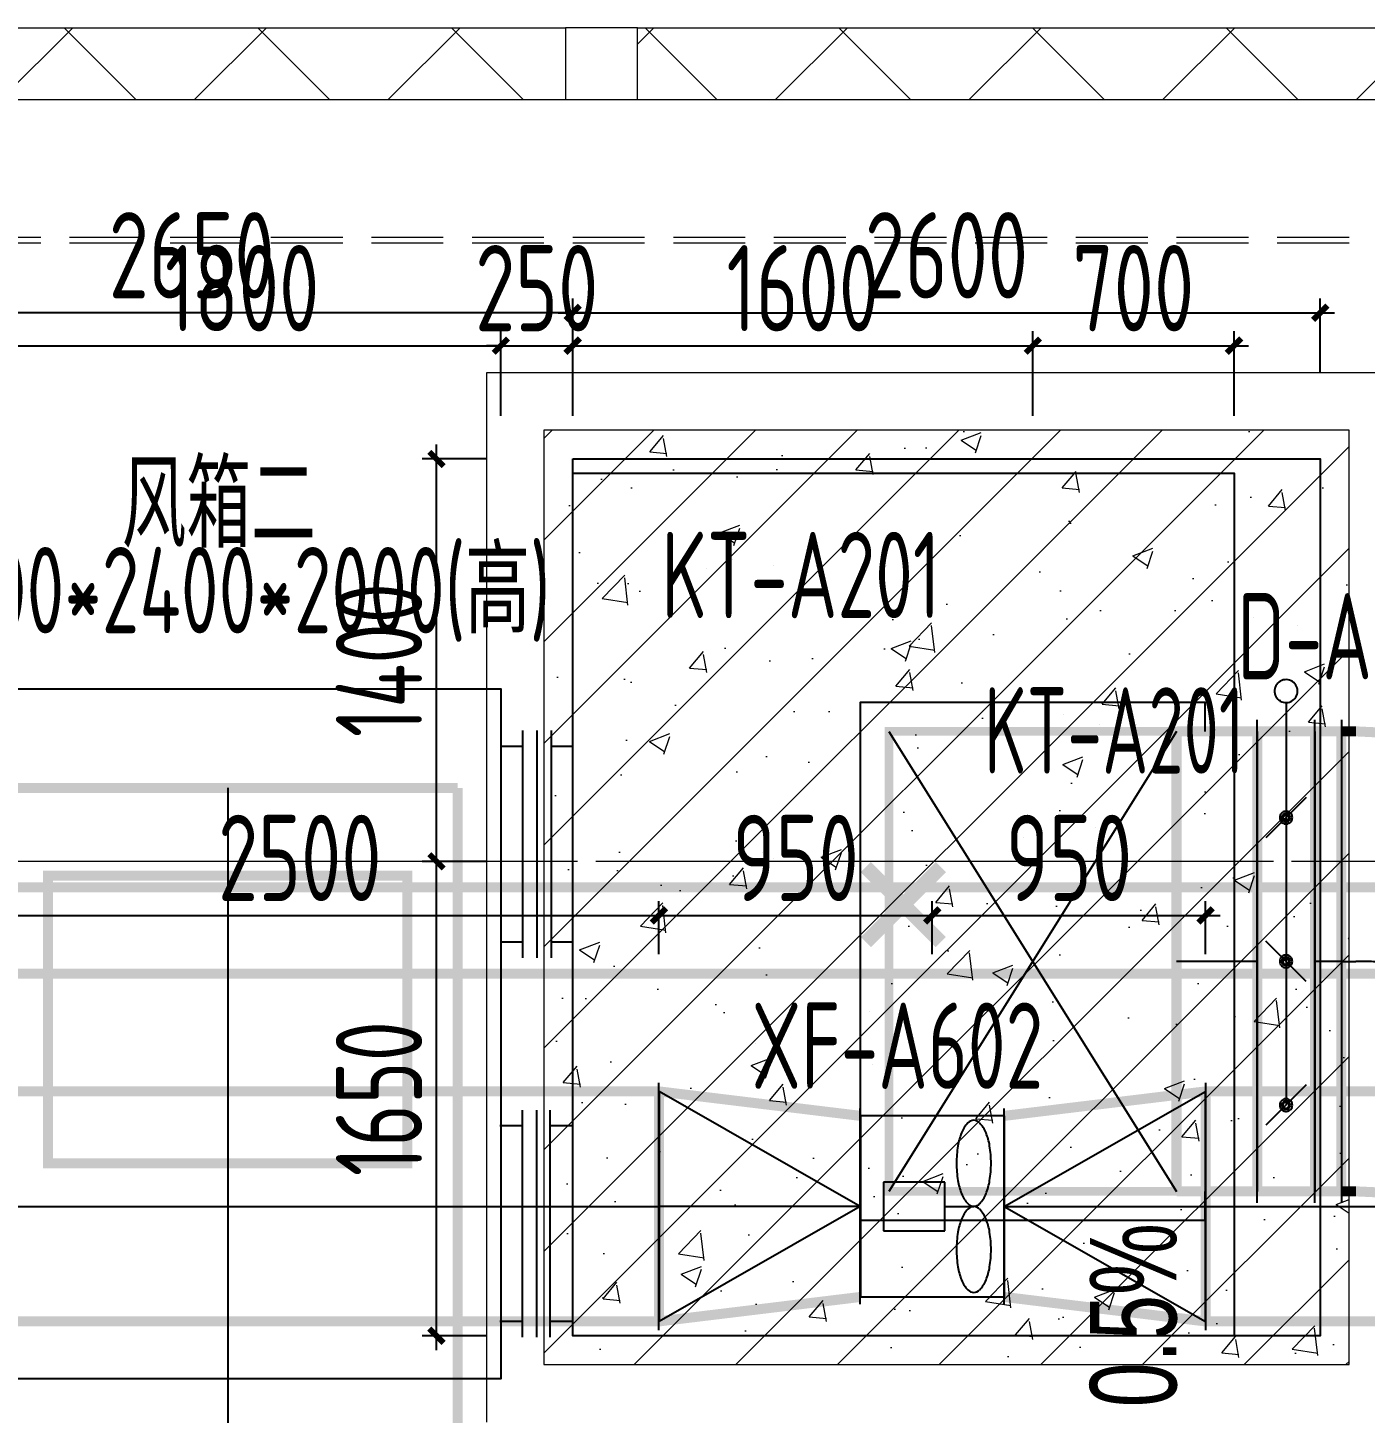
# Model space of a CAD drawing. Extents: x 4 to 13611208, y -605838 to 574722.
# Drawn here: x 13250002 to 13254654, y 202640 to 207460 of the extents above; entities that cross this region are included whole.
import ezdxf

# ---------------------------------------------------------------- set-up
doc = ezdxf.new("R2010")
doc.units = 0
doc.header["$LTSCALE"] = 1000
doc.header["$MEASUREMENT"] = 0
for name, pattern in [('CENTER2', [28.575, 19.05, -3.175, 3.175, -3.175]), ('DASH', [0.35, 0.25, -0.1]), ('DOTE', [2.42, 2, -0.2, 0.02, -0.2])]:
    doc.linetypes.add(name, pattern=pattern)
for name, color, linetype in [('DUCT-K-P中心线', 5, 'CENTER2'), ('DUCT-K-P标注', 7, 'Continuous'), ('DUCT-K-P管', 191, 'Continuous'), ('DUCT-K-P管设备', 7, 'Continuous'), ('DUCT-K-S中心线', 5, 'CENTER2'), ('DUCT-K-S法兰', 2, 'Continuous'), ('DUCT-K-S管', 40, 'Continuous'), ('DUCT-K-S管端线', 4, 'Continuous'), ('DUCT-K-S阀门', 7, 'Continuous'), ('DUCT-X-P标注', 7, 'Continuous'), ('DUCT-X-S中心线', 5, 'CENTER2'), ('DUCT-X-S法兰', 4, 'Continuous'), ('DUCT-X-S管', 3, 'Continuous'), ('DUCT-X-S管端线', 4, 'Continuous'), ('DUCT-X-S管设备', 7, 'Continuous'), ('DUCT-X-S阀门', 7, 'Continuous'), ('SXT-标注', 7, 'Continuous'), ('VRV-管线', 70, 'Continuous')]:
    doc.layers.add(name, color=color, linetype=linetype)
doc.layers.add('建筑底图', color=8, linetype='Continuous', lineweight=13)
doc.styles.add('67', font='gbenor.shx', dxfattribs={"width": 0.7, "bigfont": 'hztxt.shx'})
doc.styles.add('C', font='HZTXT_E', dxfattribs={"width": 0.7, "bigfont": 'HZTXT'})
doc.styles.add('du', font='gbenor.shx', dxfattribs={"width": 0.8, "bigfont": 'hztxt.shx'})
doc.dimstyles.new('67', dxfattribs={"dimscale": 100, "dimtxt": 3, "dimasz": 0.5, "dimexe": 0.5, "dimexo": 2, "dimgap": 0.5, "dimtad": 2, "dimdec": 0, "dimrnd": 5, "dimzin": 0, "dimdsep": 46, "dimtxsty": 'du', "dimblk": 'ARCHTICK', "dimcen": 0, "dimdle": 0.5, "dimclrd": 256, "dimclre": 256, "dimclrt": 256, "dimazin": 0, "dimtfac": 1, "dimtdec": 0, "dimtix": 1, "dimtmove": 2, "dimatfit": 3, "dimfxl": 100, "dimtolj": 1, "dimtzin": 0, "dimlwd": -1, "dimlwe": -1, "dimarcsym": 0})
pattern_1 = [(45, (0, 0), (-336.759605, 336.759605), []), (135, (0, 0), (-336.759605, -336.759605), [])]

# ---------------------------------------------------------------- blocks, each defined once
blk = doc.blocks.new('_FZH')
blk.add_lwpolyline([(-0.5, -0.5), (0.5, -0.5), (0.5, 0.5), (-0.5, 0.5)], close=True)
blk = doc.blocks.new('_ArchTick')
at = {"color": 0, "linetype": 'ByBlock', "const_width": 0.4}
blk.add_lwpolyline([(-0.5, -0.5), (0.5, 0.5)], dxfattribs=at)
blk = doc.blocks.new('*D896')
at = {"layer": 'DUCT-K-P标注', "transparency": 16777216}
for p, q in [((13249848.1, 206109.5), (13249848.1, 206403.5)), ((13251647.3, 206109.5), (13251647.3, 206403.5)), ((13249798.1, 206353.5), (13251697.3, 206353.5))]:
    blk.add_line(p, q, dxfattribs=at)
at = {"layer": 'DUCT-K-P标注', "transparency": 16777216, "xscale": 50, "yscale": 50, "zscale": 50, "rotation": 180}
blk.add_blockref('_ArchTick', (13249848.1, 206353.5), dxfattribs=at)
at = {"layer": 'DUCT-K-P标注', "transparency": 16777216, "xscale": 50, "yscale": 50, "zscale": 50}
blk.add_blockref('_ArchTick', (13251647.3, 206353.5), dxfattribs=at)
at = {"layer": 'DUCT-K-P标注', "transparency": 16777216, "insert": (13250747.7, 206553.5), "char_height": 300, "attachment_point": 5, "style": 'du'}
blk.add_mtext('\\A1;1800', dxfattribs=at)
blk = doc.blocks.new('*D897')
at = {"layer": 'DUCT-K-P标注', "transparency": 16777216}
for p, q in [((13251647.3, 206109.5), (13251647.3, 206403.5)), ((13251897.3, 206109.5), (13251897.3, 206403.5)), ((13251647.3, 206353.5), (13251597.3, 206353.5)), ((13251647.3, 206353.5), (13251897.3, 206353.5)), ((13251897.3, 206353.5), (13251947.3, 206353.5))]:
    blk.add_line(p, q, dxfattribs=at)
at = {"layer": 'DUCT-K-P标注', "transparency": 16777216, "xscale": 50, "yscale": 50, "zscale": 50}
blk.add_blockref('_ArchTick', (13251647.3, 206353.5), dxfattribs=at)
at = {"layer": 'DUCT-K-P标注', "transparency": 16777216, "xscale": 50, "yscale": 50, "zscale": 50, "rotation": 180}
blk.add_blockref('_ArchTick', (13251897.3, 206353.5), dxfattribs=at)
at = {"layer": 'DUCT-K-P标注', "transparency": 16777216, "insert": (13251772.3, 206553.5), "char_height": 300, "attachment_point": 5, "style": 'du'}
blk.add_mtext('\\A1;250', dxfattribs=at)
blk = doc.blocks.new('*D898')
at = {"layer": 'DUCT-K-P标注', "transparency": 16777216}
for p, q in [((13251897.3, 206109.5), (13251897.3, 206403.5)), ((13253497.3, 206109.5), (13253497.3, 206403.5)), ((13251847.3, 206353.5), (13253547.3, 206353.5))]:
    blk.add_line(p, q, dxfattribs=at)
at = {"layer": 'DUCT-K-P标注', "transparency": 16777216, "xscale": 50, "yscale": 50, "zscale": 50, "rotation": 180}
blk.add_blockref('_ArchTick', (13251897.3, 206353.5), dxfattribs=at)
at = {"layer": 'DUCT-K-P标注', "transparency": 16777216, "xscale": 50, "yscale": 50, "zscale": 50}
blk.add_blockref('_ArchTick', (13253497.3, 206353.5), dxfattribs=at)
at = {"layer": 'DUCT-K-P标注', "transparency": 16777216, "insert": (13252697.3, 206553.5), "char_height": 300, "attachment_point": 5, "style": 'du'}
blk.add_mtext('\\A1;1600', dxfattribs=at)
blk = doc.blocks.new('*D899')
at = {"layer": 'DUCT-K-P标注', "transparency": 16777216}
for p, q in [((13253497.3, 206109.5), (13253497.3, 206403.5)), ((13254197.3, 206109.5), (13254197.3, 206403.5)), ((13253447.3, 206353.5), (13254247.3, 206353.5))]:
    blk.add_line(p, q, dxfattribs=at)
at = {"layer": 'DUCT-K-P标注', "transparency": 16777216, "xscale": 50, "yscale": 50, "zscale": 50, "rotation": 180}
blk.add_blockref('_ArchTick', (13253497.3, 206353.5), dxfattribs=at)
at = {"layer": 'DUCT-K-P标注', "transparency": 16777216, "xscale": 50, "yscale": 50, "zscale": 50}
blk.add_blockref('_ArchTick', (13254197.3, 206353.5), dxfattribs=at)
at = {"layer": 'DUCT-K-P标注', "transparency": 16777216, "insert": (13253847.3, 206553.5), "char_height": 300, "attachment_point": 5, "style": 'du'}
blk.add_mtext('\\A1;700', dxfattribs=at)
blk = doc.blocks.new('*D1831')
at = {"layer": 'SXT-标注', "transparency": 16777216}
for p, q in [((13249247.4, 206159.5), (13249247.4, 206518)), ((13251897.3, 206259.5), (13251897.3, 206518)), ((13251947.3, 206468), (13249197.4, 206468))]:
    blk.add_line(p, q, dxfattribs=at)
at = {"layer": 'SXT-标注', "transparency": 16777216, "xscale": 50, "yscale": 50, "zscale": 50, "rotation": 180}
blk.add_blockref('_ArchTick', (13249247.4, 206468), dxfattribs=at)
at = {"layer": 'SXT-标注', "transparency": 16777216, "xscale": 50, "yscale": 50, "zscale": 50}
blk.add_blockref('_ArchTick', (13251897.3, 206468), dxfattribs=at)
at = {"layer": 'SXT-标注', "transparency": 16777216, "insert": (13250572.3, 206668), "char_height": 300, "attachment_point": 5, "style": 'du'}
blk.add_mtext('\\A1;2650', dxfattribs=at)
blk = doc.blocks.new('*D1832')
at = {"layer": 'SXT-标注', "transparency": 16777216}
for p, q in [((13251897.3, 206259.5), (13251897.3, 206518)), ((13254497.3, 206259.5), (13254497.3, 206518)), ((13251847.3, 206468), (13254547.3, 206468))]:
    blk.add_line(p, q, dxfattribs=at)
at = {"layer": 'SXT-标注', "transparency": 16777216, "xscale": 50, "yscale": 50, "zscale": 50, "rotation": 180}
blk.add_blockref('_ArchTick', (13251897.3, 206468), dxfattribs=at)
at = {"layer": 'SXT-标注', "transparency": 16777216, "xscale": 50, "yscale": 50, "zscale": 50}
blk.add_blockref('_ArchTick', (13254497.3, 206468), dxfattribs=at)
at = {"layer": 'SXT-标注', "transparency": 16777216, "insert": (13253197.3, 206668), "char_height": 300, "attachment_point": 5, "style": 'du'}
blk.add_mtext('\\A1;2600', dxfattribs=at)
blk = doc.blocks.new('*D1833')
at = {"layer": 'SXT-标注', "transparency": 16777216}
for p, q in [((13251423.7, 202859.5), (13251423.7, 204609.5)), ((13251597.3, 204559.5), (13251373.7, 204559.5)), ((13251597.3, 202909.5), (13251373.7, 202909.5))]:
    blk.add_line(p, q, dxfattribs=at)
at = {"layer": 'SXT-标注', "transparency": 16777216, "xscale": 50, "yscale": 50, "zscale": 50}
for p, rotation in [((13251423.7, 204559.5), 90), ((13251423.7, 202909.5), 270)]:
    blk.add_blockref('_ArchTick', p, dxfattribs=dict(at, rotation=rotation))
at = {"layer": 'SXT-标注', "transparency": 16777216, "insert": (13251223.7, 203734.5), "char_height": 300, "attachment_point": 5, "rotation": 90, "style": 'du'}
blk.add_mtext('\\A1;1650', dxfattribs=at)
blk = doc.blocks.new('*D1834')
at = {"layer": 'SXT-标注', "transparency": 16777216}
for p, q in [((13251423.7, 204509.5), (13251423.7, 206009.5)), ((13251597.3, 205959.5), (13251373.7, 205959.5)), ((13251597.3, 204559.5), (13251373.7, 204559.5))]:
    blk.add_line(p, q, dxfattribs=at)
at = {"layer": 'SXT-标注', "transparency": 16777216, "xscale": 50, "yscale": 50, "zscale": 50}
for p, rotation in [((13251423.7, 205959.5), 90), ((13251423.7, 204559.5), 270)]:
    blk.add_blockref('_ArchTick', p, dxfattribs=dict(at, rotation=rotation))
at = {"layer": 'SXT-标注', "transparency": 16777216, "insert": (13251223.7, 205259.5), "char_height": 300, "attachment_point": 5, "rotation": 90, "style": 'du'}
blk.add_mtext('\\A1;1400', dxfattribs=at)
blk = doc.blocks.new('*D1893')
at = {"layer": 'DUCT-X-P标注', "transparency": 16777216}
for p, q in [((13249699.1, 204237.2), (13249699.1, 204421.7)), ((13252197.4, 204237.2), (13252197.4, 204421.7)), ((13249649.1, 204371.7), (13252247.4, 204371.7))]:
    blk.add_line(p, q, dxfattribs=at)
at = {"layer": 'DUCT-X-P标注', "transparency": 16777216, "xscale": 50, "yscale": 50, "zscale": 50, "rotation": 180}
blk.add_blockref('_ArchTick', (13249699.1, 204371.7), dxfattribs=at)
at = {"layer": 'DUCT-X-P标注', "transparency": 16777216, "xscale": 50, "yscale": 50, "zscale": 50}
blk.add_blockref('_ArchTick', (13252197.4, 204371.7), dxfattribs=at)
at = {"layer": 'DUCT-X-P标注', "transparency": 16777216, "insert": (13250948.3, 204571.7), "char_height": 300, "attachment_point": 5, "style": 'du'}
blk.add_mtext('\\A1;2500', dxfattribs=at)
blk = doc.blocks.new('*D1894')
at = {"layer": 'DUCT-X-P标注', "transparency": 16777216}
for p, q in [((13252197.4, 204237.2), (13252197.4, 204421.7)), ((13253148, 204237.2), (13253148, 204421.7)), ((13252147.4, 204371.7), (13253198, 204371.7))]:
    blk.add_line(p, q, dxfattribs=at)
at = {"layer": 'DUCT-X-P标注', "transparency": 16777216, "xscale": 50, "yscale": 50, "zscale": 50, "rotation": 180}
blk.add_blockref('_ArchTick', (13252197.4, 204371.7), dxfattribs=at)
at = {"layer": 'DUCT-X-P标注', "transparency": 16777216, "xscale": 50, "yscale": 50, "zscale": 50}
blk.add_blockref('_ArchTick', (13253148, 204371.7), dxfattribs=at)
at = {"layer": 'DUCT-X-P标注', "transparency": 16777216, "insert": (13252672.7, 204571.7), "char_height": 300, "attachment_point": 5, "style": 'du'}
blk.add_mtext('\\A1;950', dxfattribs=at)
blk = doc.blocks.new('*D1895')
at = {"layer": 'DUCT-X-P标注', "transparency": 16777216}
for p, q in [((13253148, 204237.2), (13253148, 204421.7)), ((13254098.6, 204237.2), (13254098.6, 204421.7)), ((13253098, 204371.7), (13254148.6, 204371.7))]:
    blk.add_line(p, q, dxfattribs=at)
at = {"layer": 'DUCT-X-P标注', "transparency": 16777216, "xscale": 50, "yscale": 50, "zscale": 50, "rotation": 180}
blk.add_blockref('_ArchTick', (13253148, 204371.7), dxfattribs=at)
at = {"layer": 'DUCT-X-P标注', "transparency": 16777216, "xscale": 50, "yscale": 50, "zscale": 50}
blk.add_blockref('_ArchTick', (13254098.6, 204371.7), dxfattribs=at)
at = {"layer": 'DUCT-X-P标注', "transparency": 16777216, "insert": (13253623.3, 204571.7), "char_height": 300, "attachment_point": 5, "style": 'du'}
blk.add_mtext('\\A1;950', dxfattribs=at)
blk = doc.blocks.new('$轴流风机$00000011')
for p, q in [((-500, 500), (-500, -500)), ((500, 500), (-500, 500)), ((500, -500), (500, 500)), ((-339.5, 134.7), (-339.5, -134.7)), ((88, 134.7), (-339.5, 134.7)), ((88, -134.7), (88, 134.7)), ((88, 0), (288.5, 0)), ((-339.5, -134.7), (88, -134.7)), ((-500, -500), (500, -500))]:
    blk.add_line(p, q)
for centre, radius, start, end in [((355.1, 328.7), 170.3, 129.18213, 153.06034), ((288.5, 410.5), 64.8, 90, 129.18213), ((288.5, 410.5), 64.8, 50.81787, 90), ((221.9, 328.7), 170.3, 26.93966, 50.81787), ((462.4, 274.2), 290.7, 153.06034, 168.11261), ((114.5, 274.2), 290.7, 11.88739, 26.93966), ((633.1, 238.3), 465, 168.11261, 180), ((-56.1, 238.3), 465, 0, 11.88739), ((633.1, 238.3), 465, 180, 191.88739), ((-56.1, 238.3), 465, 348.11261, 0), ((462.4, 202.4), 290.7, 191.88739, 206.93966), ((114.5, 202.4), 290.7, 333.06034, 348.11261), ((355.1, 147.8), 170.3, 206.93966, 230.81787), ((288.5, 66.1), 64.8, 230.81787, 270), ((288.5, 66.1), 64.8, 270, 309.18213), ((221.9, 147.8), 170.3, 309.18213, 333.06034), ((462.4, -202.4), 290.7, 153.06034, 168.11261), ((355.1, -147.8), 170.3, 129.18213, 153.06034), ((288.5, -66.1), 64.8, 90, 129.18213), ((288.5, -66.1), 64.8, 50.81787, 90), ((221.9, -147.8), 170.3, 26.93966, 50.81787), ((114.5, -202.4), 290.7, 11.88739, 26.93966), ((633.1, -238.3), 465, 168.11261, 180), ((-56.1, -238.3), 465, 0, 11.88739), ((633.1, -238.3), 465, 180, 191.88739), ((-56.1, -238.3), 465, 348.11261, 0), ((462.4, -274.2), 290.7, 191.88739, 206.93966), ((114.5, -274.2), 290.7, 333.06034, 348.11261), ((355.1, -328.7), 170.3, 206.93966, 230.81787), ((221.9, -328.7), 170.3, 309.18213, 333.06034), ((288.5, -410.5), 64.8, 230.81787, 270), ((288.5, -410.5), 64.8, 270, 309.18213)]:
    blk.add_arc(centre, radius, start, end)
for p in [(-500, 0), (500, 0)]:
    blk.add_point(p)

msp = doc.modelspace()

# ---------------------------------------------------------------- hatches: boundary and pattern name
at = {"layer": '建筑底图'}
h = msp.add_hatch(dxfattribs=at)
h.set_pattern_fill('ANSI37', color=8, scale=300, style=0)
h.set_pattern_definition(pattern_1)
h.paths.add_polyline_path([(13251872.4, 207209.5), (13251872.4, 207459.5), (13251997.4, 207459.5), (13249247.4, 207459.5), (13249247.4, 207209.5)])
h = msp.add_hatch(dxfattribs=at)
h.set_pattern_fill('ANSI37', color=8, scale=300, style=0)
h.set_pattern_definition(pattern_1)
h.paths.add_polyline_path([(13255797.4, 207209.5), (13255797.4, 207459.5), (13252122.4, 207459.5), (13252122.4, 207209.5)])
h = msp.add_hatch(dxfattribs=at)
h.set_pattern_fill('钢筋混凝土', color=8, scale=100, style=0)
h.set_pattern_definition([(45, (0, 0), (-176.7766953, 176.7766953), []), (50, (0, 0), (717.260183, -62.752135), [75, -825]), (355, (0, 0), (-138.751334, 752.192134), [60, -660]), (100.4514, (59.8, -5.2), (578.50938, 689.439542), [63.74019, -701.14211]), (46.1842, (0, 200), (1067.24105, -165.519014), [112.5, -1237.5]), (96.6356, (88.9, 186.2), (934.662706, 974.11787), [95.61029, -1051.713]), (351.1842, (0, 200), (934.661945, 974.1186), [90, -990]), (21, (100, 150), (596.907052, -402.61889), [75, -825]), (326, (100, 150), (243.31533, 725.150045), [60, -660]), (71.4514, (149.74, 116.45), (840.22263, 322.530497), [63.74019, -701.14211]), (37.5, (0, 0), (12.1598553, 332.893854), [0, -652, 0, -670, 0, -662.5]), (7.5, (0, 0), (263.069537, 394.411712), [0, -382, 0, -637, 0, -252.5]), (327.5, (-223, 0), (533.822436, -22.554872), [0, -250, 0, -780, 0, -1035]), (317.5, (-323, 0), (583.18617, 100.104982), [0, -325, 0, -518, 0, -735])])
h.paths.add_polyline_path([(13251797.3, 202809.5), (13254597.3, 202809.5), (13254597.3, 206059.5), (13251797.3, 206059.5)])

# ---------------------------------------------------------------- linework, layer by layer
at = {"layer": 'DUCT-K-P中心线'}
msp.add_line((13250697.7, 204815), (13250697.7, 202458.4), dxfattribs=at)
at = {"layer": 'DUCT-K-P标注'}
for p, q in [((13251722.3, 205014.5), (13251722.3, 204224.2)), ((13251772.3, 205014.5), (13251772.3, 204224.2)), ((13251822.3, 205014.5), (13251822.3, 204224.2)), ((13251722.3, 204959.5), (13251647.3, 204959.5)), ((13251897.3, 204959.5), (13251822.3, 204959.5)), ((13251722.3, 204279.2), (13251647.3, 204279.2)), ((13251897.3, 204279.2), (13251822.3, 204279.2)), ((13251722.3, 202904.5), (13251722.3, 203694.8)), ((13251722.3, 202904.5), (13251722.3, 203694.8)), ((13251772.3, 202904.5), (13251772.3, 203694.8)), ((13251819.4, 202904.5), (13251819.4, 203694.8)), ((13251719.4, 203639.8), (13251644.4, 203639.8)), ((13251722.3, 203639.8), (13251647.3, 203639.8)), ((13251722.3, 203639.8), (13251647.3, 203639.8)), ((13251894.4, 203639.8), (13251819.4, 203639.8)), ((13251897.3, 203639.8), (13251822.3, 203639.8)), ((13251897.3, 203639.8), (13251822.3, 203639.8)), ((13251719.4, 202959.5), (13251644.4, 202959.5)), ((13251722.3, 202959.5), (13251647.3, 202959.5)), ((13251722.3, 202959.5), (13251647.3, 202959.5)), ((13251894.4, 202959.5), (13251819.4, 202959.5)), ((13251897.3, 202959.5), (13251822.3, 202959.5)), ((13251897.3, 202959.5), (13251822.3, 202959.5))]:
    msp.add_line(p, q, dxfattribs=at)
msp.add_lwpolyline([(13251897.3, 205909.5), (13254197.3, 205909.5), (13254197.3, 202909.5), (13251897.3, 202909.5)], close=True, dxfattribs=at)
at = {"layer": 'DUCT-K-P管', "const_width": 35}
for points in [[(13251497.7, 204815), (13249897.7, 204815)], [(13251497.7, 202458.4), (13251497.7, 204815)]]:
    msp.add_lwpolyline(points, dxfattribs=at)
msp.add_lwpolyline([(13250072.7, 204509.5), (13251322.7, 204509.5), (13251322.7, 203509.5), (13250072.7, 203509.5)], close=True, dxfattribs=at)
at = {"layer": 'DUCT-K-P管设备', "color": 1}
msp.add_lwpolyline([(13249748.1, 205159.5), (13251647.3, 205159.5), (13251647.3, 202759.5), (13249748.1, 202759.5)], close=True, dxfattribs=at)
at = {"layer": 'DUCT-K-S中心线'}
for p, q in [((13254278.1, 204211.9), (13253997.3, 204211.9)), ((13254570.8, 204211.9), (13254478.5, 204211.9)), ((13254571, 204211.9), (13254621, 204211.9))]:
    msp.add_line(p, q, dxfattribs=at)
msp.add_arc((13254621, 202611.9), 1600, 35, 90, dxfattribs=at)
at = {"layer": 'DUCT-K-S法兰'}
for p, q in [((13254278.2, 203371.9), (13254278.2, 205051.9)), ((13254478.4, 203371.9), (13254478.4, 205051.9)), ((13254570.9, 205051.9), (13254570.9, 203371.9))]:
    msp.add_line(p, q, dxfattribs=at)
at = {"layer": 'DUCT-K-S法兰', "color": 18, "true_color": 0x000000}
for p in [(13254278.1, 204211.9, 4400), (13254278.3, 204211.9, 4400), (13254478.3, 204211.9, 4400), (13254478.5, 204211.9, 4400), (13254570.8, 204211.9, 4400), (13254571, 204211.9, 4400)]:
    msp.add_point(p, dxfattribs=at)
at = {"layer": 'DUCT-K-S管'}
for p, q in [((13252997.3, 205011.9, 4400), (13253997.3, 203411.9, 4400)), ((13253997.3, 205011.9, 4400), (13252997.3, 203411.9, 4400))]:
    msp.add_line(p, q, dxfattribs=at)
at = {"layer": 'DUCT-K-S管', "elevation": 4400}
msp.add_lwpolyline([(13254097.3, 205011.9), (13254097.3, 205111.9), (13252897.3, 205111.9), (13252897.3, 203311.9), (13254097.3, 203311.9), (13254097.3, 203411.9)], dxfattribs=at)
at = {"layer": 'DUCT-K-S管', "const_width": 30, "elevation": 4400}
msp.add_lwpolyline([(13252997.3, 205011.9), (13252997.3, 203411.9), (13253997.3, 203411.9), (13253997.3, 205011.9)], close=True, dxfattribs=at)
at = {"layer": 'DUCT-K-S管', "const_width": 35}
for points in [[(13254278.1, 205011.9), (13253997.3, 205011.9)], [(13253997.3, 205011.9), (13253997.3, 203411.9)], [(13254278.1, 203411.9), (13254278.1, 205011.9)], [(13254278.3, 205011.9), (13254478.3, 205011.9)], [(13254570.8, 205011.9), (13254478.5, 205011.9)], [(13254478.5, 205011.9), (13254478.5, 203411.9)], [(13254570.8, 203411.9), (13254570.8, 205011.9)], [(13254571, 205011.9), (13254621, 205011.9)], [(13253997.3, 203411.9), (13254278.1, 203411.9)], [(13254478.3, 203411.9), (13254278.3, 203411.9)], [(13254478.5, 203411.9), (13254570.8, 203411.9)], [(13254621, 203411.9), (13254571, 203411.9)]]:
    msp.add_lwpolyline(points, dxfattribs=at)
at = {"layer": 'DUCT-K-S管', "extrusion": (0, 0, -1), "const_width": 35}
for points in [[(-13254621, 205011.9, 0.244698), (-13256586.9, 203988.5)], [(-13254621, 203411.9, 0.244698), (-13255276.3, 203070.8)]]:
    msp.add_lwpolyline(points, format="xyb", dxfattribs=at)
at = {"layer": 'DUCT-K-S管', "color": 18, "true_color": 0x000000}
msp.add_point((13254571, 204211.9, 4400), dxfattribs=at)
at = {"layer": 'DUCT-K-S管端线'}
for p, q in [((13254278.3, 205011.9), (13254278.3, 203411.9)), ((13254478.3, 205011.9), (13254478.3, 203411.9)), ((13254571, 205011.9), (13254571, 203411.9))]:
    msp.add_line(p, q, dxfattribs=at)
at = {"layer": 'DUCT-K-S阀门'}
for p, q in [((13254345.9, 205175.4), (13254343, 205170.7)), ((13254349.5, 205179.7), (13254345.9, 205175.4)), ((13254353.7, 205183.4), (13254349.5, 205179.7)), ((13254358.3, 205186.6), (13254353.7, 205183.4)), ((13254363.3, 205189), (13254358.3, 205186.6)), ((13254368.6, 205190.7), (13254363.3, 205189)), ((13254374.1, 205191.7), (13254368.6, 205190.7)), ((13254379.7, 205191.9), (13254374.1, 205191.7)), ((13254385.2, 205191.3), (13254379.7, 205191.9)), ((13254390.7, 205190), (13254385.2, 205191.3)), ((13254395.8, 205187.9), (13254390.7, 205190)), ((13254400.7, 205185.1), (13254395.8, 205187.9)), ((13254405.1, 205181.6), (13254400.7, 205185.1)), ((13254408.9, 205177.6), (13254405.1, 205181.6)), ((13254412.2, 205173.1), (13254408.9, 205177.6)), ((13254414.8, 205168.2), (13254412.2, 205173.1)), ((13254339.2, 205160.2), (13254338.4, 205154.7)), ((13254338.4, 205154.7), (13254338.4, 205149.1)), ((13254338.4, 205149.1), (13254339.2, 205143.6)), ((13254340.7, 205165.6), (13254339.2, 205160.2)), ((13254339.2, 205143.6), (13254340.7, 205138.2)), ((13254343, 205170.7), (13254340.7, 205165.6)), ((13254340.7, 205138.2), (13254343, 205133.1)), ((13254343, 205133.1), (13254345.9, 205128.4)), ((13254345.9, 205128.4), (13254349.5, 205124.1)), ((13254349.5, 205124.1), (13254353.7, 205120.4)), ((13254405.1, 205122.2), (13254408.9, 205126.2)), ((13254408.9, 205126.2), (13254412.2, 205130.7)), ((13254412.2, 205130.7), (13254414.8, 205135.7)), ((13254416.8, 205162.9), (13254414.8, 205168.2)), ((13254414.8, 205135.7), (13254416.8, 205140.9)), ((13254417.9, 205157.5), (13254416.8, 205162.9)), ((13254416.8, 205140.9), (13254417.9, 205146.4)), ((13254418.3, 205151.9), (13254417.9, 205157.5)), ((13254417.9, 205146.4), (13254418.3, 205151.9)), ((13254353.7, 205120.4), (13254358.3, 205117.3)), ((13254358.3, 205117.3), (13254363.3, 205114.8)), ((13254363.3, 205114.8), (13254368.6, 205113.1)), ((13254368.6, 205113.1), (13254374.1, 205112.1)), ((13254374.1, 205112.1), (13254379.7, 205111.9)), ((13254378.3, 205111.9), (13254378.3, 205011.9)), ((13254379.7, 205111.9), (13254385.2, 205112.5)), ((13254385.2, 205112.5), (13254390.7, 205113.9)), ((13254390.7, 205113.9), (13254395.8, 205116)), ((13254395.8, 205116), (13254400.7, 205118.8)), ((13254400.7, 205118.8), (13254405.1, 205122.2)), ((13254378.3, 205011.9), (13254378.3, 204211.9)), ((13254448.3, 204781.9), (13254308.3, 204641.9)), ((13254356.5, 204716), (13254356.1, 204711.9)), ((13254356.1, 204711.9), (13254356.5, 204707.9)), ((13254357.6, 204719.9), (13254356.5, 204716)), ((13254356.5, 204707.9), (13254357.6, 204703.9)), ((13254359.5, 204723.6), (13254357.6, 204719.9)), ((13254357.6, 204703.9), (13254359.5, 204700.3)), ((13254361.9, 204726.9), (13254359.5, 204723.6)), ((13254359.5, 204700.3), (13254361.9, 204697)), ((13254364.9, 204729.6), (13254361.9, 204726.9)), ((13254361.9, 204697), (13254364.9, 204694.2)), ((13254363.6, 204714.9), (13254363.3, 204711.9)), ((13254363.3, 204711.9), (13254363.6, 204709)), ((13254364.4, 204717.7), (13254363.6, 204714.9)), ((13254363.6, 204709), (13254364.4, 204706.2)), ((13254365.8, 204720.3), (13254364.4, 204717.7)), ((13254364.4, 204706.2), (13254365.8, 204703.6)), ((13254368.4, 204731.8), (13254364.9, 204729.6)), ((13254364.9, 204694.2), (13254368.4, 204692.1)), ((13254367.7, 204722.5), (13254365.8, 204720.3)), ((13254365.8, 204703.6), (13254367.7, 204701.3)), ((13254368, 204714.9), (13254367.6, 204712.9)), ((13254367.6, 204712.9), (13254367.6, 204710.9)), ((13254367.6, 204710.9), (13254368, 204708.9)), ((13254370, 204724.4), (13254367.7, 204722.5)), ((13254367.7, 204701.3), (13254370, 204699.4)), ((13254368.8, 204716.8), (13254368, 204714.9)), ((13254368, 204708.9), (13254368.8, 204707)), ((13254372.2, 204733.2), (13254368.4, 204731.8)), ((13254368.4, 204692.1), (13254372.2, 204690.6)), ((13254369.9, 204718.6), (13254368.8, 204716.8)), ((13254368.8, 204707), (13254369.9, 204705.3)), ((13254371.3, 204720), (13254369.9, 204718.6)), ((13254369.9, 204705.3), (13254371.3, 204703.8)), ((13254372.6, 204725.8), (13254370, 204724.4)), ((13254370, 204699.4), (13254372.6, 204698.1)), ((13254372.9, 204721.2), (13254371.3, 204720)), ((13254371.3, 204703.8), (13254372.9, 204702.6)), ((13254376.3, 204734), (13254372.2, 204733.2)), ((13254372.2, 204690.6), (13254376.3, 204689.9)), ((13254375.4, 204726.6), (13254372.6, 204725.8)), ((13254372.6, 204698.1), (13254375.4, 204697.2)), ((13254374.8, 204722.1), (13254372.9, 204721.2)), ((13254372.9, 204702.6), (13254374.8, 204701.8)), ((13254376.8, 204722.5), (13254374.8, 204722.1)), ((13254374.8, 204701.8), (13254376.8, 204701.3)), ((13254378.3, 204726.9), (13254375.4, 204726.6)), ((13254375.4, 204697.2), (13254378.3, 204696.9)), ((13254380.3, 204734), (13254376.3, 204734)), ((13254376.3, 204689.9), (13254380.3, 204689.9)), ((13254378.8, 204722.6), (13254376.8, 204722.5)), ((13254376.8, 204701.3), (13254378.8, 204701.2)), ((13254381.2, 204726.6), (13254378.3, 204726.9)), ((13254378.3, 204711.9), (13254378.3, 203711.9)), ((13254378.3, 204696.9), (13254381.2, 204697.2)), ((13254380.8, 204722.4), (13254378.8, 204722.6)), ((13254378.8, 204701.2), (13254380.8, 204701.5)), ((13254384.4, 204733.2), (13254380.3, 204734)), ((13254380.3, 204689.9), (13254384.4, 204690.6)), ((13254382.8, 204721.7), (13254380.8, 204722.4)), ((13254380.8, 204701.5), (13254382.8, 204702.2)), ((13254384, 204725.8), (13254381.2, 204726.6)), ((13254381.2, 204697.2), (13254384, 204698.1)), ((13254384.5, 204720.7), (13254382.8, 204721.7)), ((13254382.8, 204702.2), (13254384.5, 204703.2)), ((13254386.6, 204724.4), (13254384, 204725.8)), ((13254384, 204698.1), (13254386.6, 204699.4)), ((13254388.2, 204731.8), (13254384.4, 204733.2)), ((13254384.4, 204690.6), (13254388.2, 204692.1)), ((13254386.1, 204719.3), (13254384.5, 204720.7)), ((13254384.5, 204703.2), (13254386.1, 204704.5)), ((13254387.3, 204717.7), (13254386.1, 204719.3)), ((13254386.1, 204704.5), (13254387.3, 204706.1)), ((13254388.9, 204722.5), (13254386.6, 204724.4)), ((13254386.6, 204699.4), (13254388.9, 204701.3)), ((13254388.3, 204715.9), (13254387.3, 204717.7)), ((13254387.3, 204706.1), (13254388.3, 204707.9)), ((13254391.7, 204729.6), (13254388.2, 204731.8)), ((13254388.2, 204692.1), (13254391.7, 204694.2)), ((13254388.8, 204714), (13254388.3, 204715.9)), ((13254388.3, 204707.9), (13254388.8, 204709.9)), ((13254389, 204711.9), (13254388.8, 204714)), ((13254388.8, 204709.9), (13254389, 204711.9)), ((13254390.8, 204720.3), (13254388.9, 204722.5)), ((13254388.9, 204701.3), (13254390.8, 204703.6)), ((13254392.2, 204717.7), (13254390.8, 204720.3)), ((13254390.8, 204703.6), (13254392.2, 204706.2)), ((13254394.7, 204726.9), (13254391.7, 204729.6)), ((13254391.7, 204694.2), (13254394.7, 204697)), ((13254393, 204714.9), (13254392.2, 204717.7)), ((13254392.2, 204706.2), (13254393, 204709)), ((13254393.3, 204711.9), (13254393, 204714.9)), ((13254393, 204709), (13254393.3, 204711.9)), ((13254397.1, 204723.6), (13254394.7, 204726.9)), ((13254394.7, 204697), (13254397.1, 204700.3)), ((13254399, 204719.9), (13254397.1, 204723.6)), ((13254397.1, 204700.3), (13254399, 204703.9)), ((13254400.1, 204716), (13254399, 204719.9)), ((13254399, 204703.9), (13254400.1, 204707.9)), ((13254400.5, 204711.9), (13254400.1, 204716)), ((13254400.1, 204707.9), (13254400.5, 204711.9)), ((13254448.3, 204141.9), (13254308.3, 204281.9)), ((13254356.5, 204216), (13254356.1, 204211.9)), ((13254356.1, 204211.9), (13254356.5, 204207.9)), ((13254357.6, 204219.9), (13254356.5, 204216)), ((13254356.5, 204207.9), (13254357.6, 204203.9)), ((13254359.5, 204223.6), (13254357.6, 204219.9)), ((13254361.9, 204226.9), (13254359.5, 204223.6)), ((13254364.9, 204229.6), (13254361.9, 204226.9)), ((13254363.6, 204214.9), (13254363.3, 204211.9)), ((13254363.3, 204211.9), (13254363.6, 204209)), ((13254364.4, 204217.7), (13254363.6, 204214.9)), ((13254363.6, 204209), (13254364.4, 204206.2)), ((13254365.8, 204220.3), (13254364.4, 204217.7)), ((13254368.4, 204231.8), (13254364.9, 204229.6)), ((13254367.7, 204222.5), (13254365.8, 204220.3)), ((13254368, 204214.9), (13254367.6, 204212.9)), ((13254367.6, 204212.9), (13254367.6, 204210.9)), ((13254367.6, 204210.9), (13254368, 204208.9)), ((13254370, 204224.4), (13254367.7, 204222.5)), ((13254368.8, 204216.8), (13254368, 204214.9)), ((13254368, 204208.9), (13254368.8, 204207)), ((13254372.2, 204233.2), (13254368.4, 204231.8)), ((13254369.9, 204218.6), (13254368.8, 204216.8)), ((13254371.3, 204220), (13254369.9, 204218.6)), ((13254372.6, 204225.8), (13254370, 204224.4)), ((13254372.9, 204221.2), (13254371.3, 204220)), ((13254376.3, 204234), (13254372.2, 204233.2)), ((13254375.4, 204226.6), (13254372.6, 204225.8)), ((13254374.8, 204222.1), (13254372.9, 204221.2)), ((13254376.8, 204222.5), (13254374.8, 204222.1)), ((13254378.3, 204226.9), (13254375.4, 204226.6)), ((13254380.3, 204234), (13254376.3, 204234)), ((13254378.8, 204222.6), (13254376.8, 204222.5)), ((13254381.2, 204226.6), (13254378.3, 204226.9)), ((13254380.8, 204222.4), (13254378.8, 204222.6)), ((13254384.4, 204233.2), (13254380.3, 204234)), ((13254382.8, 204221.7), (13254380.8, 204222.4)), ((13254384, 204225.8), (13254381.2, 204226.6)), ((13254384.5, 204220.7), (13254382.8, 204221.7)), ((13254386.6, 204224.4), (13254384, 204225.8)), ((13254388.2, 204231.8), (13254384.4, 204233.2)), ((13254386.1, 204219.3), (13254384.5, 204220.7)), ((13254387.3, 204217.7), (13254386.1, 204219.3)), ((13254388.9, 204222.5), (13254386.6, 204224.4)), ((13254388.3, 204215.9), (13254387.3, 204217.7)), ((13254387.3, 204206.1), (13254388.3, 204207.9)), ((13254391.7, 204229.6), (13254388.2, 204231.8)), ((13254388.8, 204214), (13254388.3, 204215.9)), ((13254388.3, 204207.9), (13254388.8, 204209.9)), ((13254389, 204211.9), (13254388.8, 204214)), ((13254388.8, 204209.9), (13254389, 204211.9)), ((13254390.8, 204220.3), (13254388.9, 204222.5)), ((13254392.2, 204217.7), (13254390.8, 204220.3)), ((13254394.7, 204226.9), (13254391.7, 204229.6)), ((13254393, 204214.9), (13254392.2, 204217.7)), ((13254392.2, 204206.2), (13254393, 204209)), ((13254393.3, 204211.9), (13254393, 204214.9)), ((13254393, 204209), (13254393.3, 204211.9)), ((13254397.1, 204223.6), (13254394.7, 204226.9)), ((13254399, 204219.9), (13254397.1, 204223.6)), ((13254400.1, 204216), (13254399, 204219.9)), ((13254399, 204203.9), (13254400.1, 204207.9)), ((13254400.5, 204211.9), (13254400.1, 204216)), ((13254400.1, 204207.9), (13254400.5, 204211.9)), ((13254357.6, 204203.9), (13254359.5, 204200.3)), ((13254359.5, 204200.3), (13254361.9, 204197)), ((13254361.9, 204197), (13254364.9, 204194.2)), ((13254364.4, 204206.2), (13254365.8, 204203.6)), ((13254364.9, 204194.2), (13254368.4, 204192.1)), ((13254365.8, 204203.6), (13254367.7, 204201.3)), ((13254367.7, 204201.3), (13254370, 204199.4)), ((13254368.4, 204192.1), (13254372.2, 204190.6)), ((13254368.8, 204207), (13254369.9, 204205.3)), ((13254369.9, 204205.3), (13254371.3, 204203.8)), ((13254370, 204199.4), (13254372.6, 204198.1)), ((13254371.3, 204203.8), (13254372.9, 204202.6)), ((13254372.2, 204190.6), (13254376.3, 204189.9)), ((13254372.6, 204198.1), (13254375.4, 204197.2)), ((13254372.9, 204202.6), (13254374.8, 204201.8)), ((13254374.8, 204201.8), (13254376.8, 204201.3)), ((13254375.4, 204197.2), (13254378.3, 204196.9)), ((13254376.3, 204189.9), (13254380.3, 204189.9)), ((13254376.8, 204201.3), (13254378.8, 204201.2)), ((13254378.3, 204196.9), (13254381.2, 204197.2)), ((13254378.8, 204201.2), (13254380.8, 204201.5)), ((13254380.3, 204189.9), (13254384.4, 204190.6)), ((13254380.8, 204201.5), (13254382.8, 204202.2)), ((13254381.2, 204197.2), (13254384, 204198.1)), ((13254382.8, 204202.2), (13254384.5, 204203.2)), ((13254384, 204198.1), (13254386.6, 204199.4)), ((13254384.4, 204190.6), (13254388.2, 204192.1)), ((13254384.5, 204203.2), (13254386.1, 204204.5)), ((13254386.1, 204204.5), (13254387.3, 204206.1)), ((13254386.6, 204199.4), (13254388.9, 204201.3)), ((13254388.2, 204192.1), (13254391.7, 204194.2)), ((13254388.9, 204201.3), (13254390.8, 204203.6)), ((13254390.8, 204203.6), (13254392.2, 204206.2)), ((13254391.7, 204194.2), (13254394.7, 204197)), ((13254394.7, 204197), (13254397.1, 204200.3)), ((13254397.1, 204200.3), (13254399, 204203.9)), ((13254448.3, 203781.9), (13254308.3, 203641.9)), ((13254361.9, 203726.9), (13254359.5, 203723.6)), ((13254364.9, 203729.6), (13254361.9, 203726.9)), ((13254368.4, 203731.8), (13254364.9, 203729.6)), ((13254372.2, 203733.2), (13254368.4, 203731.8)), ((13254372.6, 203725.8), (13254370, 203724.4)), ((13254376.3, 203734), (13254372.2, 203733.2)), ((13254375.4, 203726.6), (13254372.6, 203725.8)), ((13254378.3, 203726.9), (13254375.4, 203726.6)), ((13254380.3, 203734), (13254376.3, 203734)), ((13254381.2, 203726.6), (13254378.3, 203726.9)), ((13254384.4, 203733.2), (13254380.3, 203734)), ((13254384, 203725.8), (13254381.2, 203726.6)), ((13254386.6, 203724.4), (13254384, 203725.8)), ((13254388.2, 203731.8), (13254384.4, 203733.2)), ((13254391.7, 203729.6), (13254388.2, 203731.8)), ((13254394.7, 203726.9), (13254391.7, 203729.6)), ((13254397.1, 203723.6), (13254394.7, 203726.9)), ((13254356.5, 203716), (13254356.1, 203711.9)), ((13254356.1, 203711.9), (13254356.5, 203707.9)), ((13254357.6, 203719.9), (13254356.5, 203716)), ((13254356.5, 203707.9), (13254357.6, 203703.9)), ((13254359.5, 203723.6), (13254357.6, 203719.9)), ((13254357.6, 203703.9), (13254359.5, 203700.3)), ((13254359.5, 203700.3), (13254361.9, 203697)), ((13254361.9, 203697), (13254364.9, 203694.2)), ((13254363.6, 203714.9), (13254363.3, 203711.9)), ((13254363.3, 203711.9), (13254363.6, 203709)), ((13254364.4, 203717.7), (13254363.6, 203714.9)), ((13254363.6, 203709), (13254364.4, 203706.2)), ((13254365.8, 203720.3), (13254364.4, 203717.7)), ((13254364.4, 203706.2), (13254365.8, 203703.6)), ((13254364.9, 203694.2), (13254368.4, 203692.1)), ((13254367.7, 203722.5), (13254365.8, 203720.3)), ((13254365.8, 203703.6), (13254367.7, 203701.3)), ((13254368, 203714.9), (13254367.6, 203712.9)), ((13254367.6, 203712.9), (13254367.6, 203710.9)), ((13254367.6, 203710.9), (13254368, 203708.9)), ((13254370, 203724.4), (13254367.7, 203722.5)), ((13254367.7, 203701.3), (13254370, 203699.4)), ((13254368.8, 203716.8), (13254368, 203714.9)), ((13254368, 203708.9), (13254368.8, 203707)), ((13254368.4, 203692.1), (13254372.2, 203690.6)), ((13254369.9, 203718.6), (13254368.8, 203716.8)), ((13254368.8, 203707), (13254369.9, 203705.3)), ((13254371.3, 203720), (13254369.9, 203718.6)), ((13254369.9, 203705.3), (13254371.3, 203703.8)), ((13254370, 203699.4), (13254372.6, 203698.1)), ((13254372.9, 203721.2), (13254371.3, 203720)), ((13254371.3, 203703.8), (13254372.9, 203702.6)), ((13254372.2, 203690.6), (13254376.3, 203689.9)), ((13254372.6, 203698.1), (13254375.4, 203697.2)), ((13254374.8, 203722.1), (13254372.9, 203721.2)), ((13254372.9, 203702.6), (13254374.8, 203701.8)), ((13254376.8, 203722.5), (13254374.8, 203722.1)), ((13254374.8, 203701.8), (13254376.8, 203701.3)), ((13254375.4, 203697.2), (13254378.3, 203696.9)), ((13254376.3, 203689.9), (13254380.3, 203689.9)), ((13254378.8, 203722.6), (13254376.8, 203722.5)), ((13254376.8, 203701.3), (13254378.8, 203701.2)), ((13254378.3, 203696.9), (13254381.2, 203697.2)), ((13254380.8, 203722.4), (13254378.8, 203722.6)), ((13254378.8, 203701.2), (13254380.8, 203701.5)), ((13254380.3, 203689.9), (13254384.4, 203690.6)), ((13254382.8, 203721.7), (13254380.8, 203722.4)), ((13254380.8, 203701.5), (13254382.8, 203702.2)), ((13254381.2, 203697.2), (13254384, 203698.1)), ((13254384.5, 203720.7), (13254382.8, 203721.7)), ((13254382.8, 203702.2), (13254384.5, 203703.2)), ((13254384, 203698.1), (13254386.6, 203699.4)), ((13254384.4, 203690.6), (13254388.2, 203692.1)), ((13254386.1, 203719.3), (13254384.5, 203720.7)), ((13254384.5, 203703.2), (13254386.1, 203704.5)), ((13254387.3, 203717.7), (13254386.1, 203719.3)), ((13254386.1, 203704.5), (13254387.3, 203706.1)), ((13254388.9, 203722.5), (13254386.6, 203724.4)), ((13254386.6, 203699.4), (13254388.9, 203701.3)), ((13254388.3, 203715.9), (13254387.3, 203717.7)), ((13254387.3, 203706.1), (13254388.3, 203707.9)), ((13254388.2, 203692.1), (13254391.7, 203694.2)), ((13254388.8, 203714), (13254388.3, 203715.9)), ((13254388.3, 203707.9), (13254388.8, 203709.9)), ((13254389, 203711.9), (13254388.8, 203714)), ((13254388.8, 203709.9), (13254389, 203711.9)), ((13254390.8, 203720.3), (13254388.9, 203722.5)), ((13254388.9, 203701.3), (13254390.8, 203703.6)), ((13254392.2, 203717.7), (13254390.8, 203720.3)), ((13254390.8, 203703.6), (13254392.2, 203706.2)), ((13254391.7, 203694.2), (13254394.7, 203697)), ((13254393, 203714.9), (13254392.2, 203717.7)), ((13254392.2, 203706.2), (13254393, 203709)), ((13254393.3, 203711.9), (13254393, 203714.9)), ((13254393, 203709), (13254393.3, 203711.9)), ((13254394.7, 203697), (13254397.1, 203700.3)), ((13254399, 203719.9), (13254397.1, 203723.6)), ((13254397.1, 203700.3), (13254399, 203703.9)), ((13254400.1, 203716), (13254399, 203719.9)), ((13254399, 203703.9), (13254400.1, 203707.9)), ((13254400.5, 203711.9), (13254400.1, 203716)), ((13254400.1, 203707.9), (13254400.5, 203711.9))]:
    msp.add_line(p, q, dxfattribs=at)
at = {"layer": 'DUCT-X-S中心线'}
for p, q in [((13249197.8, 203359.5), (13252197.4, 203359.5)), ((13252897.6, 203359.5), (13252197.6, 203359.5)), ((13253398.4, 203359.5), (13254098.4, 203359.5)), ((13254098.4, 203359.5), (13254913.3, 203359.5))]:
    msp.add_line(p, q, dxfattribs=at)
at = {"layer": 'DUCT-X-S法兰'}
for p, q in [((13252197.5, 202929.5), (13252197.5, 203789.5)), ((13254098.5, 203789.5), (13254098.5, 202929.5)), ((13252897.7, 203019.5), (13252897.7, 203699.5)), ((13253398.3, 203019.5), (13253398.3, 203699.5))]:
    msp.add_line(p, q, dxfattribs=at)
at = {"layer": 'DUCT-X-S法兰', "color": 18, "true_color": 0x000000}
for p in [(13252197.4, 203359.5, 3250), (13252197.6, 203359.5, 3250), (13252897.6, 203359.5, 3315), (13252897.8, 203359.5, 3315), (13253398.2, 203359.5, 3315), (13253398.4, 203359.5, 3315), (13254098.4, 203359.5, 3250), (13254098.6, 203359.5, 3250)]:
    msp.add_point(p, dxfattribs=at)
at = {"layer": 'DUCT-X-S管'}
for p, q in [((13252897.6, 203359.5), (13252197.6, 203759.5)), ((13253398.4, 203359.5), (13254098.4, 203759.5)), ((13252897.6, 203359.5), (13252197.6, 202959.5)), ((13253398.4, 203359.5), (13254098.4, 202959.5))]:
    msp.add_line(p, q, dxfattribs=at)
at = {"layer": 'DUCT-X-S管', "const_width": 35}
for points in [[(13252197.4, 203759.5), (13249197.8, 203759.5)], [(13252197.4, 202959.5), (13252197.4, 203759.5)], [(13252897.6, 203674.5), (13252197.6, 203759.5)], [(13253398.4, 203674.5), (13254098.4, 203759.5)], [(13254913.3, 203759.5), (13254098.4, 203759.5)], [(13254098.4, 203759.5), (13254098.4, 202959.5)], [(13252897.6, 203044.5), (13252197.6, 202959.5)], [(13253398.4, 203044.5), (13254098.4, 202959.5)], [(13249197.8, 202959.5), (13252197.4, 202959.5)], [(13254098.4, 202959.5), (13254913.3, 202959.5)]]:
    msp.add_lwpolyline(points, dxfattribs=at)
at = {"layer": 'DUCT-X-S管', "color": 18, "true_color": 0x000000}
for p in [(13252197.6, 203359.5, 3250), (13252897.6, 203359.5, 3315), (13253398.4, 203359.5, 3315), (13254098.4, 203359.5, 3250)]:
    msp.add_point(p, dxfattribs=at)
at = {"layer": 'DUCT-X-S管端线'}
for p, q in [((13252197.6, 203759.5), (13252197.6, 202959.5)), ((13254098.4, 202959.5), (13254098.4, 203759.5)), ((13252897.6, 203044.5), (13252897.6, 203674.5)), ((13252897.9, 203674.5), (13252897.9, 203044.5)), ((13252897.9, 203674.5), (13252897.9, 203044.5)), ((13253398.1, 203674.5), (13253398.1, 203044.5)), ((13253398.1, 203674.5), (13253398.1, 203044.5)), ((13253398.4, 203674.5), (13253398.4, 203044.5))]:
    msp.add_line(p, q, dxfattribs=at)
at = {"layer": 'DUCT-X-S阀门'}
for p, q in [((13252897.9, 203674.5), (13252897.8, 203674.5)), ((13252897.8, 203044.5), (13252897.8, 203674.5)), ((13252897.9, 203044.5), (13252897.9, 203674.5)), ((13253398.1, 203674.5), (13253398, 203674.5)), ((13253398, 203044.5), (13253398, 203674.5)), ((13253398.1, 203044.5), (13253398.1, 203674.5)), ((13252897.9, 203249.9), (13252897.9, 203517)), ((13252897.9, 203375.9), (13252897.9, 203517)), ((13252897.9, 203403), (13252897.9, 203493.9)), ((13253398.1, 203249.9), (13253398.1, 203517)), ((13253398.1, 203375.9), (13253398.1, 203517)), ((13253398.1, 203403), (13253398.1, 203493.9)), ((13252897.9, 203202), (13252897.9, 203396.7)), ((13252897.9, 203301), (13252897.9, 203391.9)), ((13253398.1, 203202), (13253398.1, 203396.7)), ((13253398.1, 203301), (13253398.1, 203391.9)), ((13252897.9, 203204.5), (13252897.9, 203295.4)), ((13253398.1, 203204.5), (13253398.1, 203295.4)), ((13252897.9, 203202), (13252897.9, 203270.7)), ((13253398.1, 203202), (13253398.1, 203270.7)), ((13252897.8, 203044.5), (13252897.9, 203044.5)), ((13253398, 203044.5), (13253398.1, 203044.5))]:
    msp.add_line(p, q, dxfattribs=at)
at = {"layer": 'SXT-标注'}
msp.add_lwpolyline([(13251897.3, 205959.5), (13254497.3, 205959.5), (13254497.3, 202909.5), (13251897.3, 202909.5)], close=True, dxfattribs=at)
at = {"layer": 'VRV-管线', "linetype": 'Continuous', "const_width": 35}
for points in [[(13242247.4, 204469.2), (13262472.4, 204469.2)], [(13241847.4, 204169.2), (13262172.4, 204169.2)]]:
    msp.add_lwpolyline(points, dxfattribs=at)
at = {"layer": '建筑底图', "color": 8}
for p, q in [((13249247.4, 207459.5), (13251872.4, 207459.5)), ((13252122.4, 207459.5), (13255797.4, 207459.5)), ((13249247.4, 207209.5), (13251872.4, 207209.5)), ((13252122.4, 207209.5), (13255797.4, 207209.5)), ((13258297.4, 206259.5), (13251597.3, 206259.5)), ((13251597.3, 206259.5), (13251597.3, 202609.5))]:
    msp.add_line(p, q, dxfattribs=at)
at = {"layer": '建筑底图', "color": 8, "linetype": 'DASH'}
for p, q in [((13271047.4, 206729.5), (13237197.4, 206729.5)), ((13271047.4, 206729.5), (13237197.4, 206729.5)), ((13271047.4, 206709.5), (13237197.4, 206709.5)), ((13271047.4, 206709.5), (13237197.4, 206709.5))]:
    msp.add_line(p, q, dxfattribs=at)
at = {"layer": '建筑底图', "color": 8, "linetype": 'DOTE'}
for p, q in [((13474197.4, 204559.5), (13119297.4, 204559.5)), ((13273694.5, 204559.5), (13235028, 204559.5))]:
    msp.add_line(p, q, dxfattribs=at)
at = {"layer": '建筑底图', "color": 8}
msp.add_lwpolyline([(13251797.3, 202809.5), (13254597.3, 202809.5), (13254597.3, 206059.5), (13251797.3, 206059.5)], close=True, dxfattribs=at)
at = {"layer": '建筑底图', "color": 8, "linetype": 'ByBlock', "const_width": 50}
for points in [[(13253177.9, 204540.1), (13252916.6, 204278.9)], [(13252916.6, 204540.1), (13253177.9, 204278.9)], [(13253177.9, 204540.1), (13252916.6, 204278.9)], [(13252916.6, 204540.1), (13253177.9, 204278.9)], [(13253177.9, 204540.1), (13252916.6, 204278.9)], [(13252916.6, 204540.1), (13253177.9, 204278.9)], [(13253177.9, 204540.1), (13252916.6, 204278.9)], [(13252916.6, 204540.1), (13253177.9, 204278.9)]]:
    msp.add_lwpolyline(points, dxfattribs=at)

# ---------------------------------------------------------------- block references
at = {"layer": 'DUCT-X-S管设备', "xscale": 0.5, "yscale": 0.63, "zscale": 630}
msp.add_blockref('$轴流风机$00000011', (13253148, 203359.5, 2500), dxfattribs=at)
at = {"layer": '建筑底图', "color": 8, "xscale": 250, "yscale": 250, "zscale": 250}
msp.add_blockref('_FZH', (13251997.4, 207334.5), dxfattribs=at)

# ---------------------------------------------------------------- texts
at = {"layer": 'DUCT-K-P标注', "style": '67', "width": 0.75}
for s, p in [('风箱二', (13250328.7, 205651.1)), ('KT-A201', (13252205.9, 205405.9)), ('1900*2400*2000(高)', (13249629.4, 205353.1)), ('D-A201', (13254209.1, 205192.9, 4400))]:
    msp.add_text(s, height=300, dxfattribs=at).set_placement(p)
at = {"layer": 'DUCT-X-P标注', "style": '67', "width": 0.75}
msp.add_text('XF-A602', height=300, dxfattribs=at).set_placement((13252519.2, 203768.6, 4700))
at = {"layer": 'SXT-标注', "style": '67', "width": 0.7}
msp.add_text('KT-A201', height=300, dxfattribs=at).set_placement((13253328.4, 204865.1, 1250))
at = {"layer": '建筑底图', "style": 'C', "width": 0.7}
msp.add_text('0.5%%%', height=300, rotation=90, dxfattribs=at).set_placement((13253996.8, 202660.9))

# ---------------------------------------------------------------- dimensions: what is measured, and where the dimension line sits
at = {"layer": 'DUCT-K-P标注'}
for base, p1, p2, picture, middle in [((13251647.3, 206353.5), (13249848.1, 205909.5), (13251647.3, 205909.5), '*D896', (13250747.7, 206553.5)), ((13251897.3, 206353.5), (13251647.3, 205909.5), (13251897.3, 205909.5), '*D897', (13251772.3, 206553.5)), ((13253497.3, 206353.5), (13251897.3, 205909.5), (13253497.3, 205909.5, 4400), '*D898', (13252697.3, 206553.5)), ((13254197.3, 206353.5), (13253497.3, 205909.5, 4400), (13254197.3, 205909.5), '*D899', (13253847.3, 206553.5))]:
    dim = msp.add_linear_dim(base=base, p1=p1, p2=p2, dimstyle='67', dxfattribs=at)
    dim.commit()
    dim.dimension.update_dxf_attribs({"geometry": picture, "text_midpoint": middle})
at = {"layer": 'DUCT-X-P标注'}
for base, p1, p2, picture, middle in [((13252197.4, 204371.7, 3250), (13249699.1, 204037.2, 6500), (13252197.4, 204037.2, 6500), '*D1893', (13250948.3, 204571.7, 3250)), ((13253148, 204371.7, 3250), (13252197.4, 204037.2, 6500), (13253148, 204037.2, 6500), '*D1894', (13252672.7, 204571.7, 3250)), ((13254098.6, 204371.7, 3250), (13253148, 204037.2, 6500), (13254098.6, 204037.2, 6500), '*D1895', (13253623.3, 204571.7, 3250))]:
    dim = msp.add_linear_dim(base=base, p1=p1, p2=p2, dimstyle='67', dxfattribs=at)
    dim.commit()
    dim.dimension.update_dxf_attribs({"geometry": picture, "text_midpoint": middle})
at = {"layer": 'SXT-标注'}
for base, p2, picture, middle in [((13249247.4, 206468), (13249247.4, 205959.5), '*D1831', (13250572.3, 206668)), ((13254497.3, 206468), (13254497.3, 206059.5), '*D1832', (13253197.3, 206668))]:
    dim = msp.add_linear_dim(base=base, p1=(13251897.3, 206059.5), p2=p2, dimstyle='67', dxfattribs=at)
    dim.commit()
    dim.dimension.update_dxf_attribs({"geometry": picture, "text_midpoint": middle})
for base, p1, p2, picture, middle in [((13251423.7, 205959.5), (13251797.3, 204559.5), (13251797.3, 205959.5), '*D1834', (13251223.7, 205259.5)), ((13251423.7, 204559.5), (13251797.3, 202909.5), (13251797.3, 204559.5), '*D1833', (13251223.7, 203734.5))]:
    dim = msp.add_linear_dim(base=base, p1=p1, p2=p2, angle=90, dimstyle='67', dxfattribs=at)
    dim.commit()
    dim.dimension.update_dxf_attribs({"geometry": picture, "text_midpoint": middle})

doc.saveas('drawing.dxf')
